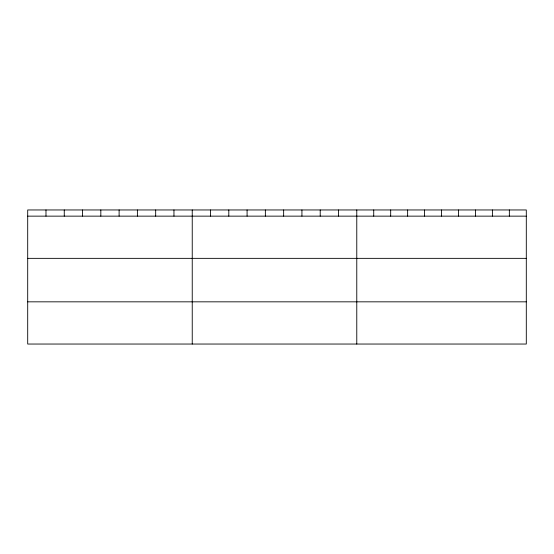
<?xml version="1.0" encoding="UTF-8"?>
<svg xmlns="http://www.w3.org/2000/svg" width="554" height="554" viewBox="0 0 554 554"><rect width="100%" height="100%" fill="white"/><g stroke="black" fill="none" stroke-linecap="round" stroke-linejoin="round"><path stroke-width="0.83" d="M526.3 216.143L526.3 344.041L27.7 344.041L27.7 209.959L526.3 209.959L526.3 216.143L27.7 216.143M27.7 258.351L526.3 258.351M27.7 301.833L526.3 301.833M509.348 209.959L509.348 216.143M492.395 209.959L492.395 216.143M475.443 209.959L475.443 216.143M458.49 209.959L458.49 216.143M441.538 209.959L441.538 216.143M424.586 209.959L424.586 216.143M407.633 209.959L407.633 216.143M390.681 209.959L390.681 216.143M373.728 209.959L373.728 216.143M356.776 209.959L356.776 344.041M338.494 209.959L338.494 216.143M320.212 209.959L320.212 216.143M301.93 209.959L301.93 216.143M283.648 209.959L283.648 216.143M265.366 209.959L265.366 216.143M247.084 209.959L247.084 216.143M228.802 209.959L228.802 216.143M210.52 209.959L210.52 216.143M192.238 209.959L192.238 344.041M173.956 209.959L173.956 216.143M155.674 209.959L155.674 216.143M137.392 209.959L137.392 216.143M119.11 209.959L119.11 216.143M100.828 209.959L100.828 216.143M82.546 209.959L82.546 216.143M64.264 209.959L64.264 216.143M45.982 209.959L45.982 216.143"/></g></svg>
